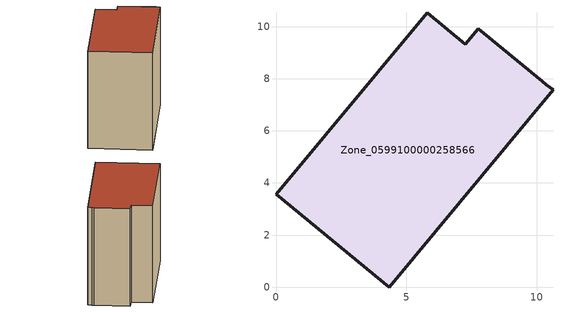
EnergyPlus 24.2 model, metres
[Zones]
Zone_0599100000258566
 floor ground (C_G): 4.35,0 0,3.57 5.8,10.53 7.27,9.32 7.77,9.92 10.21,7.91 10.38,7.78 10.63,7.57 z0
 wall outside (C_F): 10.38,7.78 10.21,7.91 7.77,9.92 7.27,9.32 5.8,10.53 0,3.57 4.35,0 10.63,7.57 10.38,7.78 z0:9.21
 roof outside (C_R): 10.63,7.57 10.38,7.78 10.21,7.91 7.77,9.92 7.27,9.32 5.8,10.53 0,3.57 4.35,0 z9.21
[BUILDING]
Pand.0599100000258566: North Axis=0; Terrain=City; Loads Convergence Tolerance Value=0.04; Temperature Convergence Tolerance Value=0.4; Solar Distribution=FullExterior; Maximum Number of Warmup Days=25; Minimum Number of Warmup Days=1
[Site:Location]
Rotterdam.The.Hague.AP_ZH_NLD Design_Conditions: Latitude=51.96; Longitude=4.45; Time Zone=1; Elevation=-4.5
[SITE:GROUNDTEMPERATURE:BUILDINGSURFACE]
18, 18, 18, 18, 18, 18, 18, 18, 18, 18, 18, 18
[MATERIAL] Thermal Absorptance=0.9; Solar Absorptance=0.7; Visible Absorptance=0.7
Name | Roughness | Thickness | Conductivity | Density | Specific Heat
G.TI.1946 | MediumSmooth | 0.15 | 1 | 540 | 1210
F.TI.1946 | Rough | 0.3 | 0.857143 | 1920 | 840
R.TI.1946 | MediumRough | 0.2 | 0.1 | 1500 | 1000
[CONSTRUCTION]
C_G: G.TI.1946
C_F: F.TI.1946
C_R: R.TI.1946
[ZONE]
Zone_0599100000258566: Type=1; Multiplier=1; Ceiling Height=Autocalculate; Volume=Autocalculate; Floor Area=autocalculate; Part of Total Floor Area=Yes
[ZONEINFILTRATION:DESIGNFLOWRATE]
Infil_Zone_0599100000258566: Zone or ZoneList or Space or SpaceList=Zone_0599100000258566; Schedule=AlwaysOn; Design Flow Rate Calculation Method=Flow/Area; Flow Rate per Floor Area=0.003; Constant Term Coefficient=1; Temperature Term Coefficient=0; Velocity Term Coefficient=0; Velocity Squared Term Coefficient=0
[HVACTEMPLATE:ZONE:IDEALLOADSAIRSYSTEM]
Zone_0599100000258566: Maximum Heating Supply Air Temperature=50; Minimum Cooling Supply Air Temperature=13; Maximum Heating Supply Air Humidity Ratio=0.0156; Minimum Cooling Supply Air Humidity Ratio=0.0077; Heating Limit=NoLimit; Cooling Limit=NoLimit; Dehumidification Control Type=ConstantSensibleHeatRatio; Cooling Sensible Heat Ratio=0.7; Dehumidification Setpoint=60; Humidification Control Type=None; Humidification Setpoint=30; Outdoor Air Method=None; Outdoor Air Flow Rate per Person=0.00944; Outdoor Air Flow Rate per Zone Floor Area=0; Outdoor Air Flow Rate per Zone=0; Demand Controlled Ventilation Type=None; Outdoor Air Economizer Type=NoEconomizer; Heat Recovery Type=None; Sensible Heat Recovery Effectiveness=0.7; Latent Heat Recovery Effectiveness=0.65
[ZONECONTROL:THERMOSTAT]
ThermostatControl_Zone_0599100000258566: Zone or ZoneList=Zone_0599100000258566; Control Type Schedule=DualSetpointControlType; Control 1=Thermostat_Zone_0599100000258566; Temperature Difference Between Cutout And Setpoint=0
[THERMOSTATSETPOINT:DUALSETPOINT]
Thermostat_Zone_0599100000258566: Heating Setpoint Temperature Schedule=HeatingSetpoint_Zone_0599100000258566; Cooling Setpoint Temperature Schedule=CoolingSetpoint_Zone_0599100000258566
[SCHEDULE:COMPACT]
HeatingSetpoint_Zone_0599100000258566: Through: 12/31, For: AllDays, Until: 24:00, 21
CoolingSetpoint_Zone_0599100000258566: Through: 12/31, For: AllDays, Until: 24:00, 24
DualSetpointControlType: Through: 12/31, For: AllDays, Until: 24:00, 4
AlwaysOn: Through: 12/31, For: AllDays, Until: 24:00, 1
